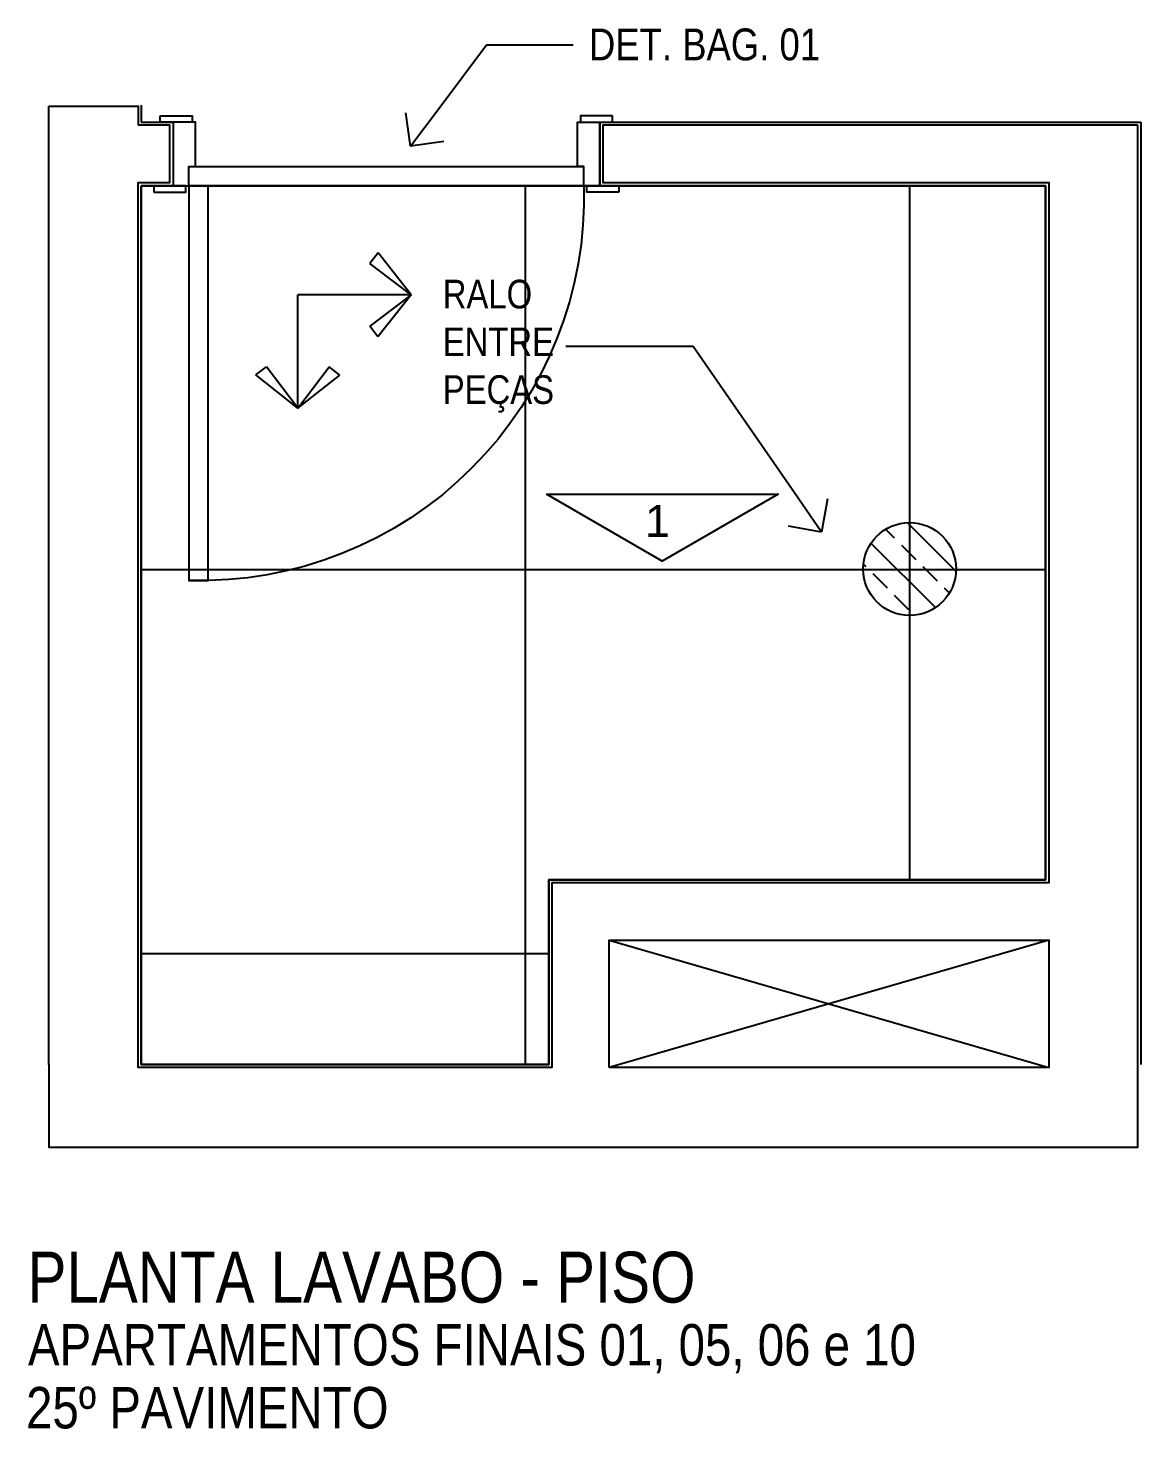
# Model space of a CAD drawing. Header units: metres. Extents: x 3 to 168, y -142 to 28.
# Drawn here: x 150.083 to 151.83, y 2.488 to 4.688 of the extents above; entities that cross this region are included whole.
import ezdxf
from ezdxf import colors
from ezdxf.entities.mleader import LeaderData, LeaderLine
from ezdxf.math import Vec2, Vec3

# ---------------------------------------------------------------- set-up
doc = ezdxf.new("R2010")
doc.units = ezdxf.units.M
doc.linetypes.add('DASHEDX2', pattern=[1.5, 1, -0.5])
for name, color, linetype in [('ARQ-ALV ACAB', 4, 'Continuous'), ('ARQ-ALV OSSO', 5, 'Continuous'), ('ARQ-AUX1', 1, 'Continuous'), ('ARQ-AUX2', 2, 'Continuous'), ('ARQ-CAX @ 1', 1, 'Continuous'), ('ARQ-CERÂMICA', 7, 'Continuous'), ('ARQ-PRJ', 7, 'DASHEDX2'), ('ARQ-SIM', 1, 'Continuous'), ('ARQ-TXT', 2, 'Continuous')]:
    doc.layers.add(name, color=color, linetype=linetype)
doc.styles.add('Adesa', font='ARIALN.TTF')
doc.styles.add('Arial', font='arial.ttf')

# ---------------------------------------------------------------- blocks, each defined once
blk = doc.blocks.new('*U113')
for points in [[(0, 0), (0, 0.62), (0.03, 0.62), (0.03, 0)], [(-0.055, 0.01), (-0.005, 0.01), (-0.005, 0), (-0.055, 0)], [(0.675, 0.01), (0.625, 0.01), (0.625, 0), (0.675, 0)], [(-0.045, -0.11), (0.005, -0.11), (0.005, -0.1), (-0.045, -0.1)], [(0.665, -0.11), (0.615, -0.11), (0.615, -0.1), (0.665, -0.1)]]:
    blk.add_lwpolyline(points, close=True)
for points in [[(-0.04, 0), (0, 0), (0, -0.03), (0.01, -0.03), (0.01, -0.1), (-0.025, -0.1), (-0.025, 0)], [(0.66, 0), (0.62, 0), (0.62, -0.03), (0.61, -0.03), (0.61, -0.1), (0.645, -0.1), (0.645, 0)]]:
    blk.add_lwpolyline(points)
at = {"layer": 'ARQ-PRJ'}
blk.add_arc((0.0179, 0.0179), 0.6024, 358.2986, 91.7014, dxfattribs=at)
blk = doc.blocks.new('_Open90')
at = {"color": 0, "linetype": 'ByBlock', "lineweight": -2}
for p, q in [((-0.5, 0.5), (0, 0)), ((0, 0), (-1, 0)), ((0, 0), (-0.5, -0.5))]:
    blk.add_line(p, q, dxfattribs=at)
blk = doc.blocks.new('VISTA')
at = {"layer": 'ARQ-SIM'}
blk.add_lwpolyline([(-0.00525, -0.00909), (-0.00525, 0.00909), (0, 0)], close=True, dxfattribs=at)
at = {"layer": 'ARQ-SIM', "color": 5, "style": 'Adesa'}
blk.add_attdef('4', (-0.0019, -0.00135), '', height=0.0025, rotation=90, dxfattribs=at)
blk = doc.blocks.new('Seta para pag.piso')
for p, q in [((0, 0.1126), (-0.0418, 0.0796)), ((0, 0.1126), (-0.0312, 0.0715)), ((0, 0.1126), (0, 0)), ((0, 0.1126), (0.0418, 0.0795)), ((0, 0.1126), (0.0312, 0.0715)), ((-0.0418, 0.0796), (-0.0312, 0.0715)), ((0.0418, 0.0795), (0.0312, 0.0715)), ((-0.1126, 0), (-0.0795, 0.0418)), ((-0.0795, 0.0418), (-0.0715, 0.0312)), ((-0.1126, 0), (-0.0715, 0.0312)), ((-0.1126, 0), (0, 0)), ((-0.1126, 0), (-0.0796, -0.0418)), ((-0.1126, 0), (-0.0715, -0.0312)), ((-0.0796, -0.0418), (-0.0715, -0.0312))]:
    blk.add_line(p, q)
blk = doc.blocks.new('PL RALO')
at = {"layer": 'ARQ-AUX2'}
h = blk.add_hatch(dxfattribs=at)
h.set_pattern_fill('BRASS', color=8, scale=0.01, angle=315)
h.set_pattern_definition([(315, (-278.116365, 1040.018154), (0.0449012806, 0.0449012806), []), (315, (-278.093914, 1040.040605), (0.0449012806, 0.0449012806), [0.03175, -0.015875])])
edge = h.paths.add_edge_path()
edge.add_arc((0, 0), 0.0729, 270, 630)
blk.add_circle((0, 0), 0.0729, dxfattribs=at)
blk = doc.blocks.new('AREAS MOLHADAS')
at = {"layer": 'ARQ-CERÂMICA'}
h = blk.add_hatch(dxfattribs=at)
h.set_pattern_fill('NET', color=256, scale=0.19)
h.set_pattern_definition([(0, (150.2604, 4.4407), (0, 0.60325), []), (90, (150.2604, 4.4407), (-0.60325, 4e-17), [])])
h.paths.add_polyline_path([(150.2604, 4.4407), (151.6805, 4.4407), (151.6805, 3.3506), (150.9004, 3.3506), (150.9004, 3.0606), (150.2604, 3.0606)])
at = {"layer": 'ARQ-ALV ACAB'}
for p, q in [((150.2605, 4.5671), (150.2604, 4.5407)), ((150.2604, 4.5407), (150.3104, 4.5407)), ((150.3104, 4.5407), (150.3104, 4.4407)), ((150.9804, 4.4407), (150.9804, 4.5407)), ((150.9804, 4.5407), (151.8305, 4.5407)), ((151.8305, 4.5407), (151.8305, 3.0606)), ((150.3104, 4.4407), (150.2604, 4.4407)), ((150.2604, 4.4407), (150.2604, 3.0606)), ((151.6805, 4.4407), (150.9804, 4.4407)), ((151.6805, 3.3506), (151.6805, 4.4407)), ((150.9004, 3.0606), (150.9004, 3.3506)), ((150.9004, 3.3506), (151.6805, 3.3506)), ((150.2604, 3.0606), (150.9004, 3.0606))]:
    blk.add_line(p, q, dxfattribs=at)
at = {"layer": 'ARQ-ALV OSSO'}
for p, q in [((151.8255, 4.5357, 0), (151.0204, 4.5357)), ((151.8255, 3.0556, 0), (151.8255, 4.5357, 0))]:
    blk.add_line(p, q, dxfattribs=at)
for points in [[(150.1154, 3.0605), (150.1154, 4.5657)], [(150.1154, 4.5657), (150.1155, 4.5657), (150.2555, 4.5657), (150.2554, 4.5357)], [(151.0204, 4.5357), (150.9854, 4.5357), (150.9854, 4.4457), (151.6855, 4.4457), (151.6855, 3.3456), (150.9054, 3.3456), (150.9054, 3.0556), (150.2554, 3.0556), (150.2554, 4.4457), (150.3054, 4.4457), (150.3054, 4.5357), (150.2554, 4.5357)], [(150.1154, 3.0605), (150.1154, 2.9305), (151.8255, 2.9305), (151.8255, 3.0556)]]:
    blk.add_lwpolyline(points, dxfattribs=at)
blk.add_lwpolyline([(150.9954, 3.0556), (150.9954, 3.2556), (151.6855, 3.2556), (151.6855, 3.0556)], close=True, dxfattribs=at)
at = {"layer": 'ARQ-AUX1'}
for points in [[(150.3354, 4.4707), (150.9554, 4.4707)], [(150.9554, 4.4407), (150.3354, 4.4407)]]:
    blk.add_lwpolyline(points, dxfattribs=at)
at = {"layer": 'ARQ-CERÂMICA'}
blk.add_lwpolyline([(150.2604, 4.4407), (151.6805, 4.4407), (151.6805, 3.3506), (150.9004, 3.3506), (150.9004, 3.0606), (150.2604, 3.0606)], close=True, dxfattribs=at)
blk.add_lwpolyline([(150.2604, 3.0606), (150.2604, 4.4407)], dxfattribs=at)
at = {"layer": 'ARQ-SIM', "elevation": 0}
for points in [[(151.6855, 3.2556), (150.9954, 3.0556)], [(150.9954, 3.2556), (151.6855, 3.0556)]]:
    blk.add_lwpolyline(points, dxfattribs=at)
at = {"layer": 'ARQ-CAX @ 1', "xscale": -1, "rotation": 180}
blk.add_blockref('*U113', (150.3354, 4.4407), dxfattribs=at)
at = {"layer": 'ARQ-CERÂMICA', "xscale": 1.58230973583663, "yscale": 1.58230973583663, "zscale": 1.58230973583663, "rotation": 180}
blk.add_blockref('Seta para pag.piso', (150.5063, 4.2693), dxfattribs=at)
at = {"layer": 'ARQ-CERÂMICA'}
blk.add_blockref('PL RALO', (151.4671, 3.8386), dxfattribs=at)
at = {"layer": 'ARQ-SIM', "ltscale": 0.03}
ref = blk.add_blockref('VISTA', (151.0787, 3.8512), dxfattribs=dict(at, xscale=20.00000000011565, yscale=20.00000000011565, zscale=20.00000000011565, rotation=270))
ref.add_attrib('4', '1', (151.0517, 3.8891), dxfattribs={"color": 3, "height": 0.05, "style": 'Arial'})
at = {"layer": 'ARQ-TXT', "ltscale": 0.5, "style": 'Adesa'}
blk.add_text('PLANTA LAVABO - PISO', height=0.08, dxfattribs=at).set_placement((150.0818, 2.6864))
at = {"layer": 'ARQ-TXT', "style": 'Adesa'}
for s, p in [('APARTAMENTOS FINAIS 01, 05, 06 e 10', (150.0825, 2.5876, 108.9697)), ('25º PAVIMENTO', (150.0796, 2.4888, 217.9394))]:
    blk.add_text(s, height=0.065, dxfattribs=at).set_placement(p)
at = {"layer": 'ARQ-SIM'}
ml = blk.add_multileader_mtext('Standard', dxfattribs=at)
ml.set_content('DET. BAG. 01', color=2, style='Adesa')
ml.set_leader_properties(color=256)
ml.set_arrow_properties(name='OPEN90')
ml.build(insert=Vec2(0, 0))
ml.multileader.update_dxf_attribs({"text_left_attachment_type": 2, "text_right_attachment_type": 2, "dogleg_length": 0.2, "arrow_head_size": 0.075})
ctx = ml.context
ctx.base_point, ctx.char_height, ctx.arrow_head_size, ctx.landing_gap_size, ctx.plane_origin = Vec3(150.9386, 4.6618), 0.05, 0.075, 0.025, Vec3(150.6959, 4.3768)
ctx.left_attachment, ctx.right_attachment = 2, 2
notes = []
notes.append((ctx, [(0, (1, 1, 0), (150.8028, 4.6618), (1, 0), 0.1358, [(0, [(150.6833, 4.5028)], 0, [])])]))
ctx.mtext.insert, ctx.mtext.flow_direction = Vec3(150.9636, 4.6876), 5
ml = blk.add_multileader_mtext('Standard', dxfattribs=at)
ml.set_content('RALO ENTRE PEÇAS', color=2, style='Adesa')
ml.set_leader_properties(color=256)
ml.set_arrow_properties(name='OPEN90')
ml.build(insert=Vec2(0, 0))
ml.multileader.update_dxf_attribs({"text_left_attachment_type": 2, "text_right_attachment_type": 2, "dogleg_length": 0.2, "arrow_head_size": 0.075})
ctx = ml.context
ctx.base_point, ctx.char_height, ctx.arrow_head_size, ctx.landing_gap_size, ctx.plane_origin = Vec3(150.709, 4.1882), 0.045, 0.075, 0.025, Vec3(151.4563, 3.7054)
ctx.left_attachment, ctx.right_attachment = 2, 2
notes.append((ctx, [(1, (1, 1, 0), (151.127, 4.1882), (-1, 0), 0.2, [(0, [(151.3289, 3.8967)], 0, [])])]))
ctx.mtext.insert, ctx.mtext.width, ctx.mtext.flow_direction = Vec3(150.734, 4.293), 0.142536, 5
for ctx, leaders in notes:
    for number, flags, end, landing, length, lines in leaders:
        leader = LeaderData()
        leader.index, (leader.has_last_leader_line, leader.has_dogleg_vector, leader.attachment_direction) = number, flags
        leader.last_leader_point, leader.dogleg_vector, leader.dogleg_length = Vec3(end), Vec3(landing), length
        for number, points, colour, breaks in lines:
            line = LeaderLine()
            line.index, line.vertices, line.color, line.breaks = number, Vec3.list(points), colors.encode_raw_color(colour), breaks
            leader.lines.append(line)
        ctx.leaders.append(leader)

msp = doc.modelspace()

# ---------------------------------------------------------------- block references
msp.add_blockref('AREAS MOLHADAS', (0, 0))

doc.saveas('drawing.dxf')
